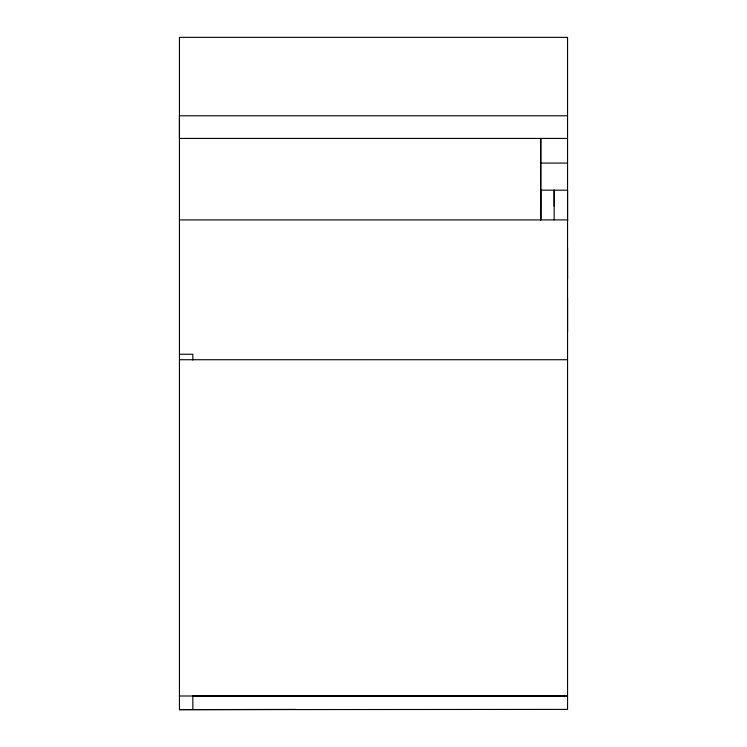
<?xml version="1.0" encoding="UTF-8"?>
<svg xmlns="http://www.w3.org/2000/svg" width="747" height="747" viewBox="0 0 747 747"><rect width="100%" height="100%" fill="white"/><g stroke="black" fill="none" stroke-linecap="round" stroke-linejoin="round"><path stroke-width="1.12" d="M179.448 709.641L567.552 709.407L567.552 37.35L179.448 37.35L179.448 709.641L295.961 709.417M179.448 219.907L540.716 219.917L540.781 138.438L540.716 219.907L567.552 219.898L567.552 220.748L567.552 219.637M554.171 219.898L554.171 190.177L554.171 206.041M567.552 331.957L567.552 298.212M567.552 279.079L567.552 247.799M567.552 219.898L567.552 190.177L540.791 190.177M540.753 219.917L540.753 191.316M567.552 115.785L179.448 115.785L179.448 138.438L567.552 138.438M540.791 163.079L567.552 163.079M179.448 354.255L192.829 354.255L192.829 360.082M179.448 359.727L567.552 359.718M179.448 696.008L567.552 695.989L192.838 696.017M192.838 695.429L192.838 709.398"/></g></svg>
